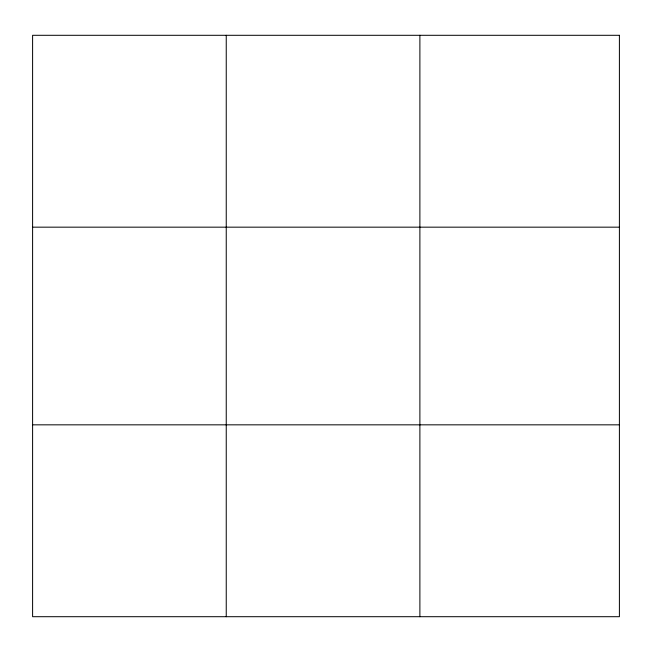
<?xml version="1.0" encoding="UTF-8"?>
<svg xmlns="http://www.w3.org/2000/svg" width="652" height="652" viewBox="0 0 652 652"><rect width="100%" height="100%" fill="white"/><g stroke="black" fill="none" stroke-linecap="round" stroke-linejoin="round"><path stroke-width="0.98" d="M226.244 35.298L226.244 616.702M419.888 35.298L419.888 616.702M32.6 227.165L619.4 227.165M32.6 424.835L619.4 424.835M619.4 35.298L32.6 35.298L32.6 616.702L619.4 616.702L619.4 35.298"/></g></svg>
